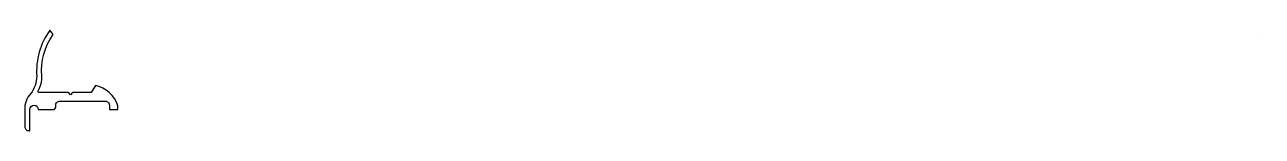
# Model space of a CAD drawing. Extents: x 175 to 467, y 224 to 247.
import ezdxf

# ---------------------------------------------------------------- set-up
doc = ezdxf.new("R2010")
doc.units = 0
doc.layers.add('ANA', color=220, linetype='CONTINUOUS')

msp = doc.modelspace()

# ---------------------------------------------------------------- linework, layer by layer
at = {"layer": 'ANA', "color": 7}
msp.add_lwpolyline([(177.8, 236.53, -0.157971), (176.37, 232.41, 0.208272), (174.97, 228.56), (174.97, 224.65, 0.414214), (175.97, 223.65), (176.17, 223.65), (176.17, 228.65, -1), (178.17, 228.65), (181.67, 228.65, 0.414214), (182.27, 229.25), (182.27, 229.65, -0.414214), (183.27, 230.65), (193.97, 230.65, -0.414214), (194.97, 229.65), (194.97, 228.65), (196.97, 228.65), (196.97, 229.55, 0.26094), (191.65, 234.35), (190.67, 232.65), (186.27, 232.65), (185.77, 232.15), (185.27, 232.65), (178.38, 232.65, -0.583463), (178.12, 233.11, 0.147912), (179, 236.59, -0.174931), (181.67, 246.38), (180.88, 247.37, 0.175356)], format="xyb", close=True, dxfattribs=at)
at = {"layer": 'ANA'}
msp.add_lwpolyline([(467.43, 246.55), (467.43, 246.55)], dxfattribs=at)

doc.saveas('drawing.dxf')
